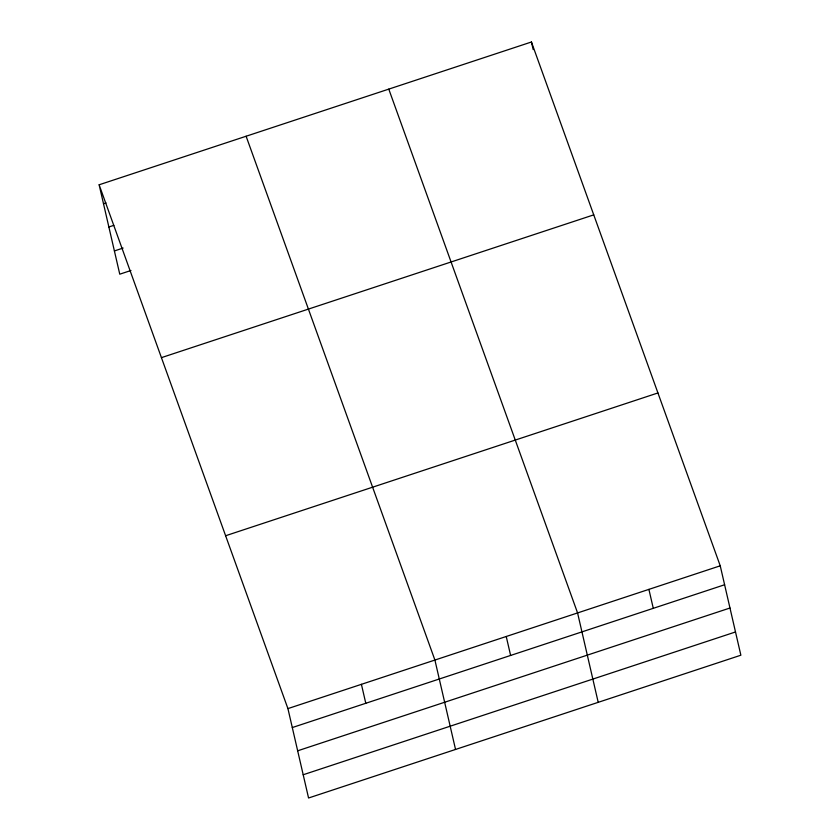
<?xml version="1.0" encoding="UTF-8"?>
<svg xmlns="http://www.w3.org/2000/svg" width="840" height="840" viewBox="0 0 840 840"><rect width="100%" height="100%" fill="white"/><g stroke="black" fill="none" stroke-linecap="round" stroke-linejoin="round"><path stroke-width="1.26" d="M99.13 184.79L531.437 42L720.237 565.813L740.87 655.211L308.564 798L287.921 708.603L99.13 184.79L119.763 274.187L130.977 270.48M103.498 203.732L105.998 202.913M108.864 226.978L113.852 225.341M114.398 250.94L123.123 248.052M161.427 357.641L593.744 214.862M225.614 535.742L657.93 392.952M287.921 708.603L720.237 565.813M292.299 727.556L724.605 584.766M297.665 750.803L729.981 608.013M303.188 774.753L735.504 631.964M388.773 89.124L577.574 612.938L598.206 702.335M246.109 136.238L434.91 660.051L455.543 749.458M531.437 42L533.19 49.581M648.9 589.375L653.279 608.328M506.237 636.5L510.615 655.442M361.41 684.327L365.788 703.279"/></g></svg>
